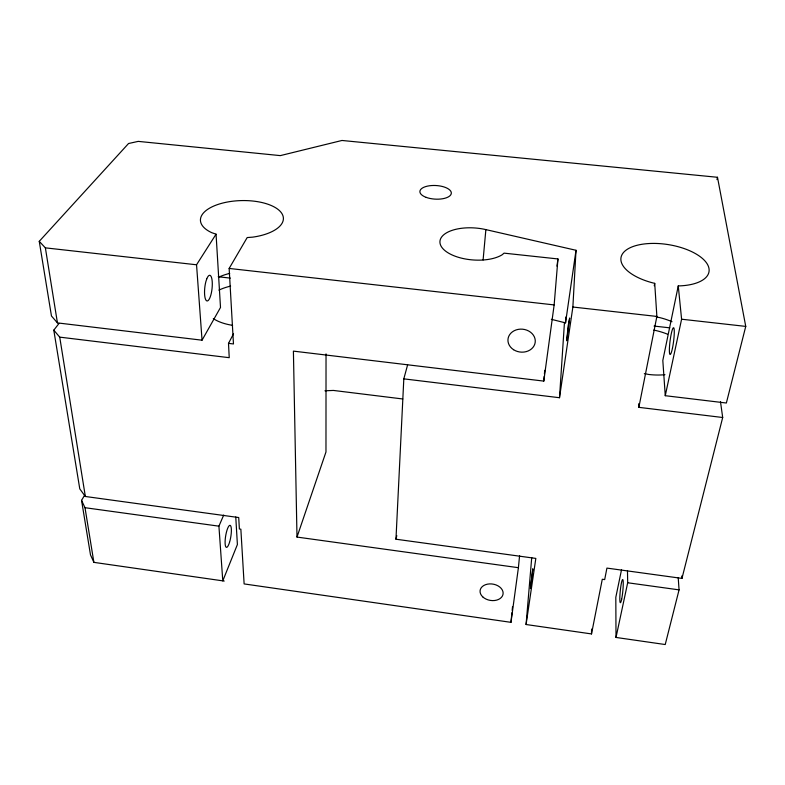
<?xml version="1.0" encoding="UTF-8"?>
<svg xmlns="http://www.w3.org/2000/svg" width="785" height="785" viewBox="0 0 785 785"><rect width="100%" height="100%" fill="white"/><g stroke="black" fill="none" stroke-linecap="round" stroke-linejoin="round"><path stroke-width="1.18" d="M326.03 353.888L325.971 451.983L296.995 537.068L518.404 567.692L510.976 622.338L244.125 583.922L240.858 529.198L239.376 528.992L238.718 517.541L85.349 496.483L79.776 488.869L53.792 330.161L59.022 323.44M531.73 557.556L526.078 624.517L591.507 633.927L591.596 629.089M526.078 624.517L535.831 558.41L395.964 539.216L403.814 378.861L407.621 364.829M403.814 378.861L559.499 397.72L572.873 307.023L576.013 250.287L485.876 229.612A34.226 16.014 4.4 0 0 443.123 235.343A34.226 16.014 4.4 0 0 457.086 256.891A34.226 16.014 4.4 0 0 502.174 254.762L504.058 253.143L557.949 258.942L554.151 304.923L543.789 381.098L293.404 351.121L296.995 537.068M551.355 319.318L565.534 322.88L565.907 316.963M559.499 397.72L564.464 322.429M543.789 381.098L544.211 376.319M544.417 373.935L544.731 370.363M483.099 259.953L485.876 229.612M518.404 567.692L519.582 555.672M510.976 622.338L511.928 612.742M512.163 610.347L512.527 606.746M556.977 266.144L557.949 258.942M565.534 322.88L576.013 250.287M654.258 285.76L654.719 283.365A44.568 20.341 9 0 1 628.078 248.816A44.568 20.341 9 0 1 700.191 256.675A44.568 20.341 9 0 1 678.26 285.926L662.815 360.443L665.268 395.699L726.361 403.019L745.75 326.403L717.49 177.282L341.975 140.466L280.323 155.616L138.229 141.379L128.544 143.518L39.25 241.338L51.467 315.992L57.442 322.9L202.049 340.19L220.506 307.465L216.061 234.175L211.754 232.684A41.477 18.703 -1.3 0 1 218.76 204.188A41.477 18.703 -1.3 0 1 279.646 210.812A41.477 18.703 -1.3 0 1 252.711 237.139L247.187 237.561L229.151 268.441L233.469 343.958L228.504 343.369L229.23 357.685L59.729 337.138L53.792 330.161M591.507 633.927L602.291 579.252L604.685 579.585L606.923 568.095L681.969 578.398L722.691 417.502L720.493 401.714M722.691 417.502L638.853 407.346L656.878 316.443L654.719 283.365M621.534 569.694L615.813 597.297L616.009 637.449L665.229 644.534L679.064 589.869L678.22 577.789M665.268 395.699L681.596 319.21L678.26 285.926M616.009 637.449L627.686 582.764L627.48 570.803M716.98 179.618L717.49 177.282M395.964 539.216L396.798 535.635M235.765 516.981L237.394 544.535L222.783 580.861L218.917 526.166L223.705 515.058M228.504 343.369L233.528 333.792M224.216 581.057L93.886 562.364L90.491 554.877L81.552 500.359L84.682 495.129M202.049 340.19L196.544 264.78L216.061 234.175M324.941 390.793L333.429 390.439L402.784 398.976M39.25 241.338L45.373 247.854L196.544 264.78M229.151 268.441L554.151 304.923M572.873 307.023L656.878 316.443M681.596 319.21L745.75 326.403M218.201 276.742L230.329 278.116M654.062 326.069L669.772 327.845M81.552 500.359L84.996 507.699L218.917 526.166M627.686 582.764L679.064 589.869M656.289 317.003L659.842 317.631A42.655 21.705 10 0 1 672.009 321.713M644.328 373.64L648.803 374.484A43.146 22.382 10.2 0 0 664.944 374.69M84.996 507.699L93.886 562.364M45.373 247.854L57.442 322.9M59.729 337.138L85.349 496.483M681.792 575.964L681.969 578.398M638.725 403.725L638.853 407.346M232.605 325.333A40.869 20.969 -2 0 1 213.304 318.622M218.917 290.116A40.869 20.969 -2 0 1 230.604 286.103M653.748 330.073A43.146 22.382 10.2 0 1 667.476 334.174M218.995 277.066A39.78 20.017 -1.9 0 1 229.72 273.386M532.789 568.988L530.474 588.524L532.789 568.988M569.625 318.219L566.711 340.778L568.124 325.981L569.625 318.219M206.74 278.93L205.876 281.599A12.913 3.66 -84 0 0 206.828 300.91A12.913 3.66 -84 0 0 212.303 283.866A12.913 3.66 -84 0 0 206.74 278.93M426.186 197.369A15.749 6.82 3.2 0 0 451.218 193.846A15.749 6.82 3.2 0 0 429.385 185.78A15.749 6.82 3.2 0 0 426.186 197.369M672.46 348.187A13.522 1.776 -82.7 0 0 673.569 327.728A13.522 1.776 -82.7 0 0 669.458 347.48A13.522 1.776 -82.7 0 0 672.46 348.187M482.736 596.865A11.608 8.252 9.3 0 0 502.42 595.982A11.608 8.252 9.3 0 0 489.634 583.903A11.608 8.252 9.3 0 0 482.736 596.865M513.557 349.698A13.698 11.5 6.2 0 0 535.203 342.299A13.698 11.5 6.2 0 0 516.079 329.935A13.698 11.5 6.2 0 0 513.557 349.698M229.514 542.396A11.176 2.61 -80.7 0 0 230.074 525.342A11.176 2.61 -80.7 0 0 225.109 541.356A11.176 2.61 -80.7 0 0 229.514 542.396M621.641 599.259A11.628 1.276 -84.3 0 0 622.966 579.938A11.628 1.276 -84.3 0 0 619.993 594.206A11.628 1.276 -84.3 0 0 621.641 599.259"/></g></svg>
